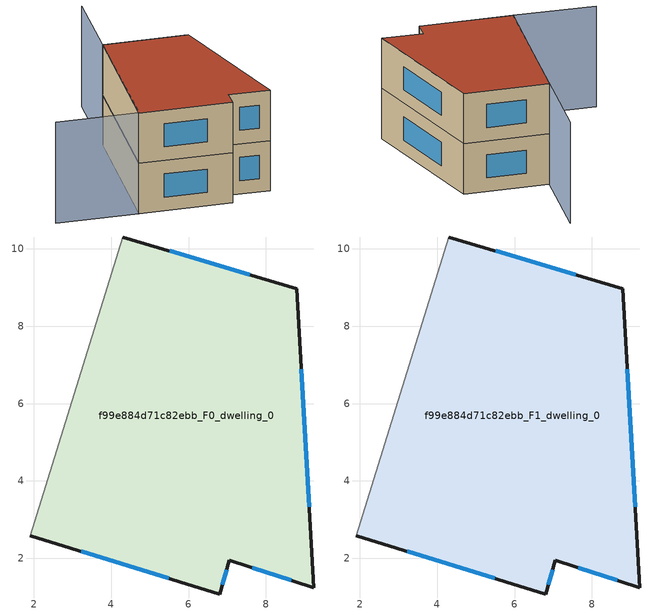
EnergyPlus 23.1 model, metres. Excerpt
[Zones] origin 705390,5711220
f99e884d71c82ebb_F0_dwelling_0
 floor ground (EU_floor_Construction): 8.79,8.97 9.24,1.24 7.05,1.94 6.81,1.08 1.9,2.58 4.29,10.31 z0
 wall outside (EU_wall_Construction): 1.9,2.58 6.81,1.08 7.05,1.94 9.24,1.24 8.79,8.97 4.29,10.31 z0:3
 wall adiabatic (EU_wall_Construction): 4.29,10.31 1.9,2.58 z0:3
 window (EU_Window_Construction): 3.23,2.18 5.48,1.48 / 7.58,9.33 5.51,9.95 / 9.12,3.33 8.91,6.89 / 7.64,1.75 8.65,1.43 / 6.87,1.31 6.98,1.71 z0.81:2.19
f99e884d71c82ebb_F1_dwelling_0
 floor to f99e884d71c82ebb_F0_dwelling_0 (EU_floor_Construction): 8.79,8.97 9.24,1.24 7.05,1.94 6.81,1.08 1.9,2.58 4.29,10.31 z3
 wall outside (EU_wall_Construction): 1.9,2.58 6.81,1.08 7.05,1.94 9.24,1.24 8.79,8.97 4.29,10.31 z3:6
 wall adiabatic (EU_wall_Construction): 4.29,10.31 1.9,2.58 z3:6
 window (EU_Window_Construction): 3.23,2.18 5.48,1.48 / 7.58,9.33 5.51,9.95 / 9.12,3.33 8.91,6.89 / 7.64,1.75 8.65,1.43 / 6.87,1.31 6.98,1.71 z3.81:5.19
 roof outside (EU_roof_Construction): 9.24,1.24 8.79,8.97 4.29,10.31 1.9,2.58 6.81,1.08 7.05,1.94 z6
shading: 5.64,14.73 1.93,2.57 / 1.93,2.57 -2.44,3.91 z0:6
[Building]
EU S2 Campaign: North Axis=0; Terrain=City; Solar Distribution=FullExterior
[Site:Location]
London: Latitude=51.5; Longitude=-0.5; Time Zone=0; Elevation=25
[SizingPeriod:WeatherFileDays]
AnnualSizingPeriod: Begin Month=1; Begin Day of Month=1; End Month=12; End Day of Month=31; Day of Week for Start Day=Monday; Use Weather File Daylight Saving Period=No; Use Weather File Rain and Snow Indicators=No
[MATERIAL]
EU_InternalMass_Material: Roughness=MediumRough; Thickness=0.1; Conductivity=1; Density=1800; Specific Heat=900; Thermal Absorptance=0.9; Solar Absorptance=0.7; Visible Absorptance=0.7
[MATERIAL:NOMASS] Roughness=MediumRough; Thermal Absorptance=0.9; Solar Absorptance=0.7; Visible Absorptance=0.7
Name | Thermal Resistance
EU_wall_NoMass | 0.555556
EU_roof_NoMass | 0.510204
EU_floor_NoMass | 1.68919
[WINDOWMATERIAL:SIMPLEGLAZINGSYSTEM]
EU_Window_SimpleGlazing: UFactor=3.96; Solar Heat Gain Coefficient=0.85; Visible Transmittance=0.85
[CONSTRUCTION]
EU_wall_Construction: EU_wall_NoMass
EU_roof_Construction: EU_roof_NoMass
EU_floor_Construction: EU_floor_NoMass
EU_Window_Construction: EU_Window_SimpleGlazing
EU_InternalMass_Construction: EU_InternalMass_Material
[ZONE] Type=1; Multiplier=1; Ceiling Height=autocalculate; Floor Area=autocalculate; Part of Total Floor Area=Yes
Name | Volume
f99e884d71c82ebb_F0_dwelling_0 | 144.723
f99e884d71c82ebb_F1_dwelling_0 | 144.722
[INTERNALMASS] Construction=EU_InternalMass_Construction; Surface Area=48.2406
Name | Zone or ZoneList
f99e884d71c82ebb_F0_dwelling_0_EU_InternalMass | f99e884d71c82ebb_F0_dwelling_0
f99e884d71c82ebb_F1_dwelling_0_EU_InternalMass | f99e884d71c82ebb_F1_dwelling_0
[OTHEREQUIPMENT] Fuel Type=Electricity; Design Level Calculation Method=Watts/Area; Power per Zone Floor Area=1; Fraction Latent=0; Fraction Radiant=0; Fraction Lost=0; Carbon Dioxide Generation Rate=0; EndUse Subcategory=EU_Step8_InternalGains
Name | Zone or ZoneList or Space or SpaceList | Schedule
EU_Step8_InternalGain_f99e884d71c82ebb_F0_dwelling_0_f000 | f99e884d71c82ebb_F0_dwelling_0 | EU_Step8_GainSchedule_f99e884d71c82ebb_F0_dwelling_0_f000
EU_Step8_InternalGain_f99e884d71c82ebb_F1_dwelling_0_f000 | f99e884d71c82ebb_F1_dwelling_0 | EU_Step8_GainSchedule_f99e884d71c82ebb_F1_dwelling_0_f000
[ZONEVENTILATION:DESIGNFLOWRATE] Schedule=EU_AlwaysOn; Design Flow Rate Calculation Method=AirChanges/Hour; Air Changes per Hour=0.48; Ventilation Type=Natural; Fan Pressure Rise=0; Fan Total Efficiency=1; Constant Term Coefficient=1; Temperature Term Coefficient=0; Velocity Term Coefficient=0; Velocity Squared Term Coefficient=0; Minimum Indoor Temperature=-100; Maximum Indoor Temperature=100; Delta Temperature=-100; Minimum Outdoor Temperature=-100; Maximum Outdoor Temperature=100; Maximum Wind Speed=40
Name | Zone or ZoneList or Space or SpaceList
EU_ConstantAir_f99e884d71c82ebb_F0_dwelling_0 | f99e884d71c82ebb_F0_dwelling_0
EU_ConstantAir_f99e884d71c82ebb_F1_dwelling_0 | f99e884d71c82ebb_F1_dwelling_0
[HVACTEMPLATE:THERMOSTAT] Constant Heating Setpoint=20; Constant Cooling Setpoint=50
EU_HeatOnly_f99e884d71c82ebb_F0_dwelling_0; EU_HeatOnly_f99e884d71c82ebb_F1_dwelling_0
[HVACTEMPLATE:ZONE:IDEALLOADSAIRSYSTEM] System Availability Schedule=EU_AlwaysOn; Maximum Heating Supply Air Temperature=50; Minimum Cooling Supply Air Temperature=13; Maximum Heating Supply Air Humidity Ratio=0.0156; Minimum Cooling Supply Air Humidity Ratio=0.0077; Heating Limit=NoLimit; Cooling Limit=NoLimit; Heating Availability Schedule=EU_AlwaysOn; Cooling Availability Schedule=EU_CoolingOff; Dehumidification Control Type=ConstantSensibleHeatRatio; Cooling Sensible Heat Ratio=0.7; Dehumidification Setpoint=60; Humidification Control Type=None; Humidification Setpoint=30; Outdoor Air Method=None; Outdoor Air Flow Rate per Person=0.00944; Outdoor Air Flow Rate per Zone Floor Area=0; Outdoor Air Flow Rate per Zone=0; Demand Controlled Ventilation Type=None; Outdoor Air Economizer Type=NoEconomizer; Heat Recovery Type=None; Sensible Heat Recovery Effectiveness=0.7; Latent Heat Recovery Effectiveness=0.65
Name | Template Thermostat
f99e884d71c82ebb_F0_dwelling_0 | EU_HeatOnly_f99e884d71c82ebb_F0_dwelling_0
f99e884d71c82ebb_F1_dwelling_0 | EU_HeatOnly_f99e884d71c82ebb_F1_dwelling_0
[SIZING:ZONE] Zone Cooling Design Supply Air Temperature Input Method=SupplyAirTemperature; Zone Cooling Design Supply Air Temperature=13; Zone Heating Design Supply Air Temperature Input Method=SupplyAirTemperature; Zone Heating Design Supply Air Temperature=50; Zone Cooling Design Supply Air Humidity Ratio=0.008; Zone Heating Design Supply Air Humidity Ratio=0.008; Cooling Design Air Flow Method=DesignDay; Cooling Design Air Flow Rate=0; Cooling Minimum Air Flow per Zone Floor Area=0.000762; Cooling Minimum Air Flow=0; Cooling Minimum Air Flow Fraction=0.2; Heating Design Air Flow Method=DesignDay; Heating Design Air Flow Rate=0; Heating Maximum Air Flow per Zone Floor Area=0.002032; Heating Maximum Air Flow=0.141576; Heating Maximum Air Flow Fraction=0.3; Account for Dedicated Outdoor Air System=No; Dedicated Outdoor Air System Control Strategy=NeutralSupplyAir; Dedicated Outdoor Air Low Setpoint Temperature for Design=autosize; Dedicated Outdoor Air High Setpoint Temperature for Design=autosize; Zone Load Sizing Method=Sensible Load Only No Latent Load; Zone Latent Cooling Design Supply Air Humidity Ratio Input Method=HumidityRatioDifference; Zone Cooling Design Supply Air Humidity Ratio Difference=0.005; Zone Latent Heating Design Supply Air Humidity Ratio Input Method=HumidityRatioDifference; Zone Humidification Design Supply Air Humidity Ratio Difference=0.005
f99e884d71c82ebb_F0_dwelling_0; f99e884d71c82ebb_F1_dwelling_0
[SCHEDULE:CONSTANT]
Name | Hourly Value
EU_AlwaysOn | 1
EU_CoolingOff | 0
[SCHEDULE:FILE] Column Number=1; Rows to Skip at Top=0; Number of Hours of Data=8760; Column Separator=Comma; Interpolate to Timestep=No; Minutes per Item=60; Adjust Schedule for Daylight Savings=Yes
Name | File
EU_Step8_GainSchedule_f99e884d71c82ebb_F0_dwelling_0_f000 | ../../schedules/f99e884d71c82ebb/f99e884d71c82ebb_F0_dwelling_0_f000_gain.csv
EU_Step8_GainSchedule_f99e884d71c82ebb_F1_dwelling_0_f000 | ../../schedules/f99e884d71c82ebb/f99e884d71c82ebb_F1_dwelling_0_f000_gain.csv
